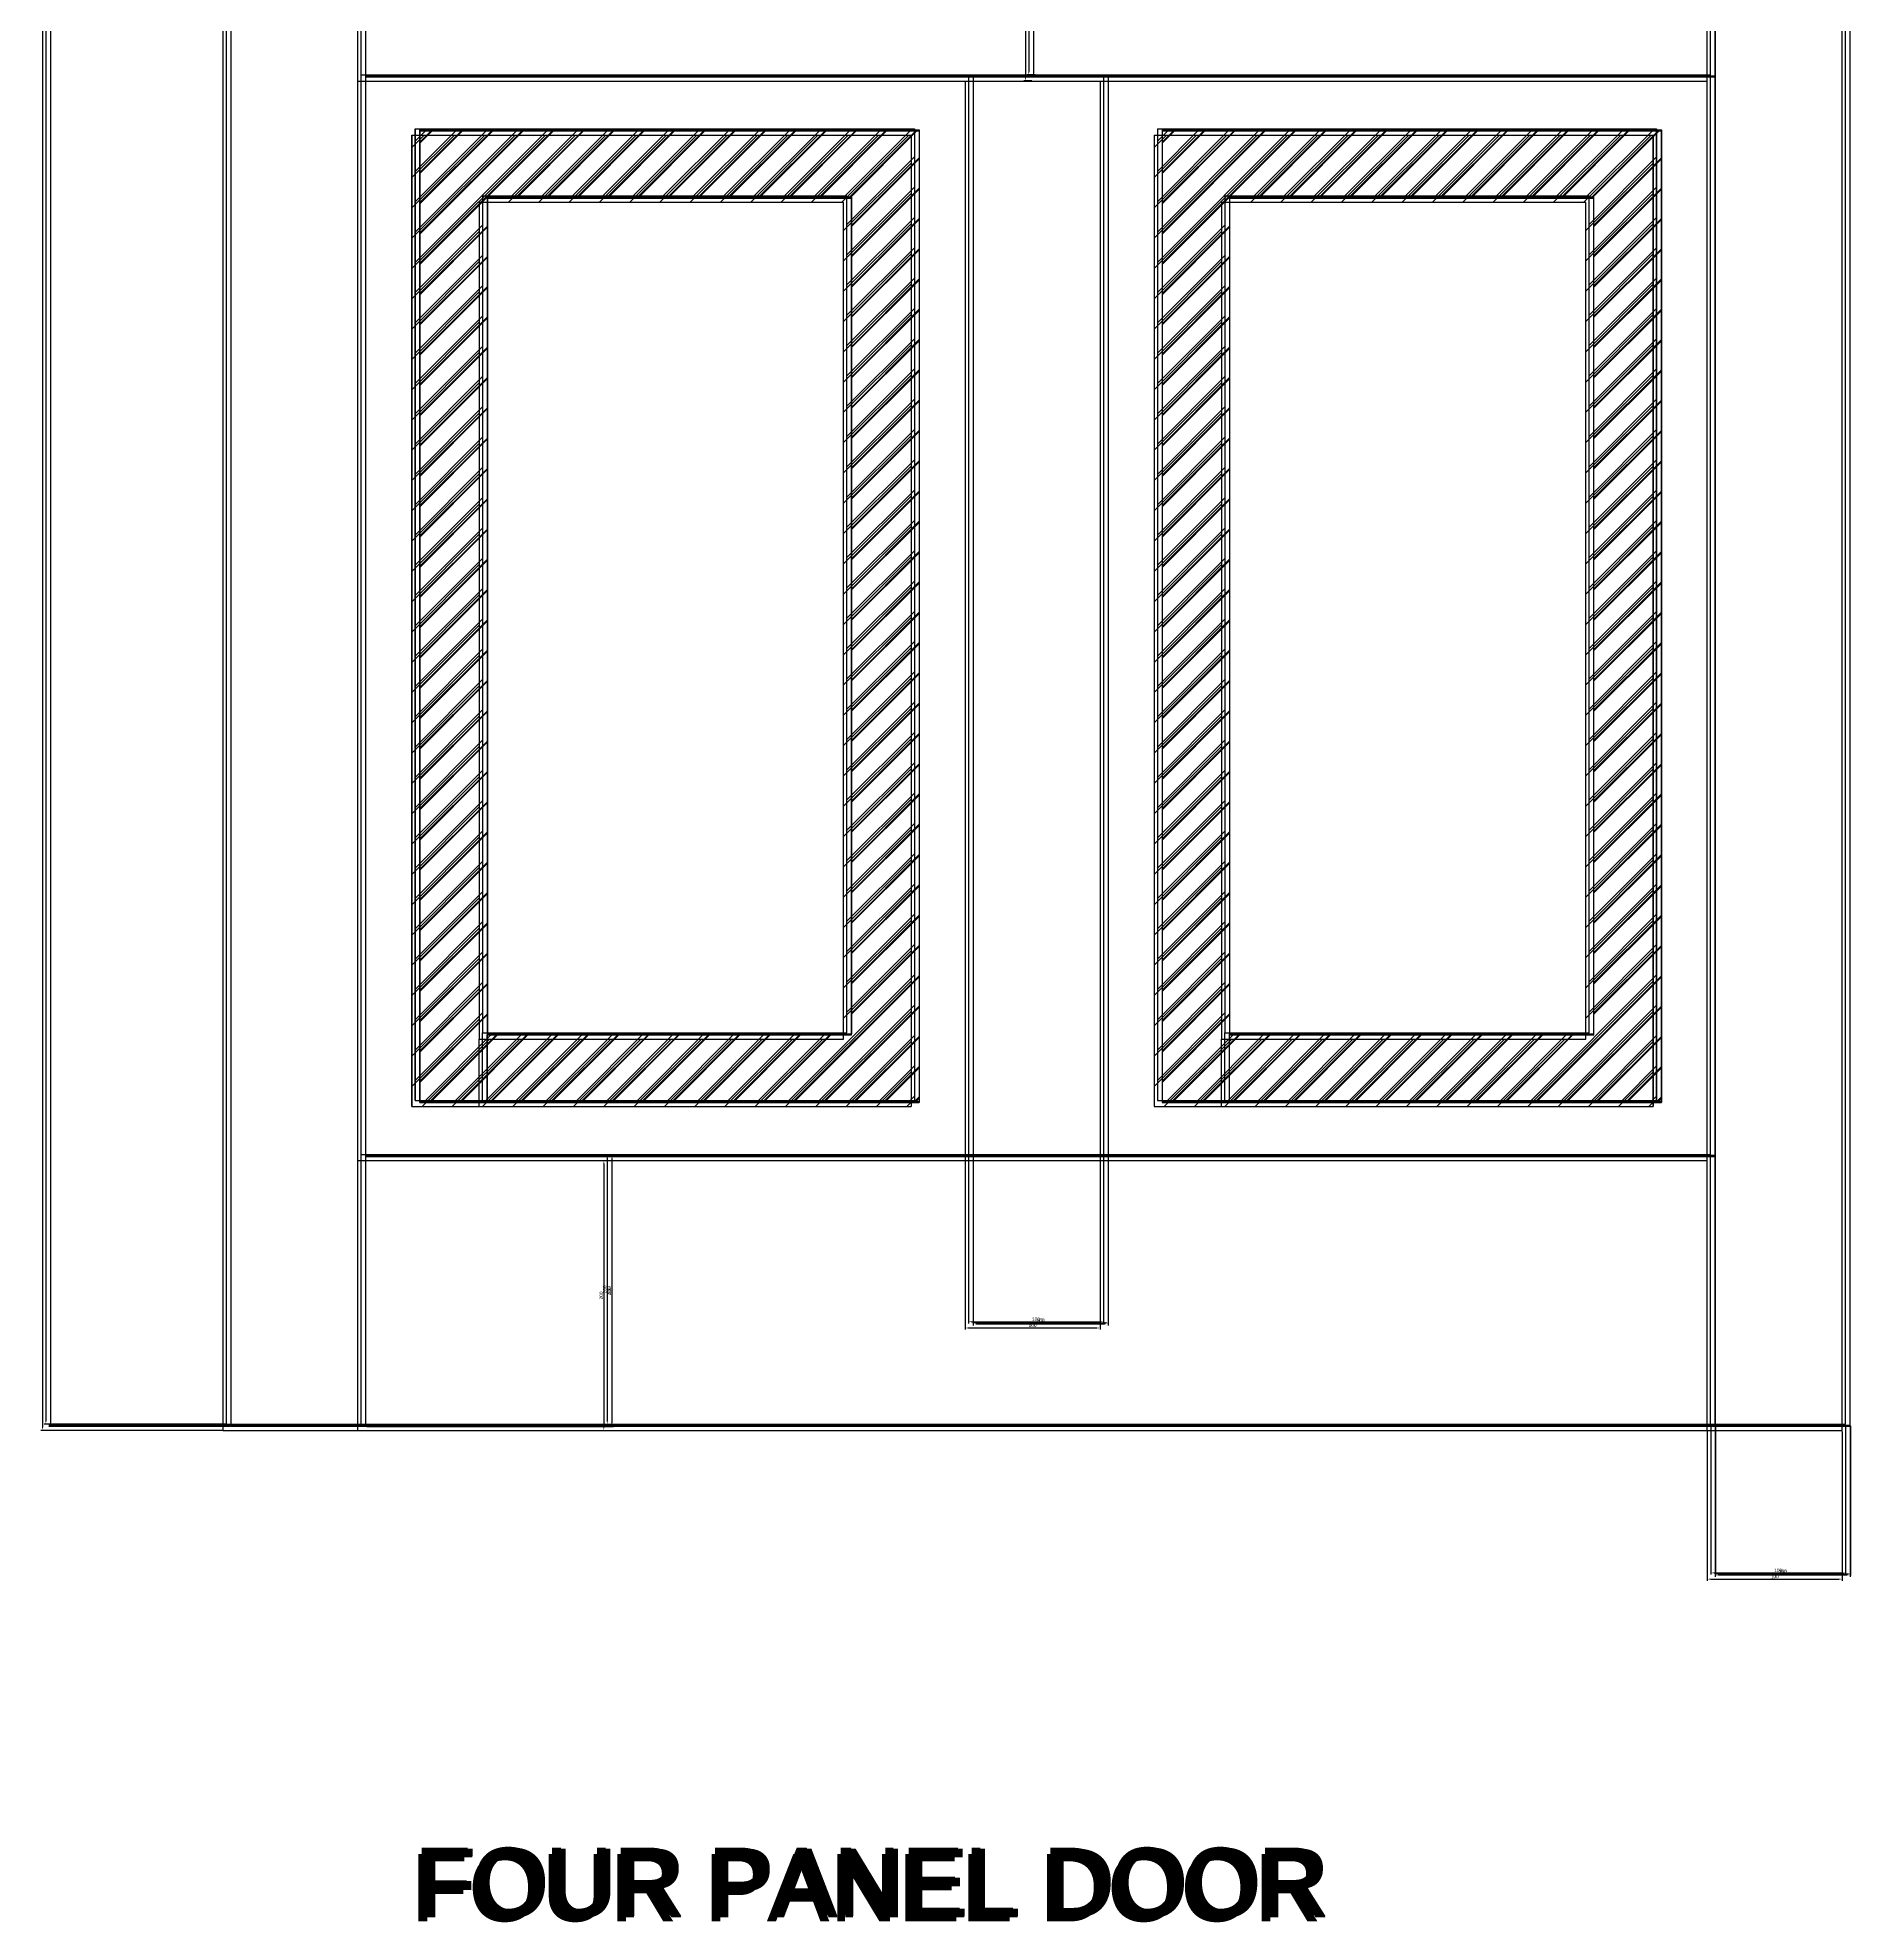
# Model space of a CAD drawing. Header units: metres. Extents: x 0 to 2377, y 0 to 2754.
# Drawn here: x 797 to 2140, y 64 to 1461 of the extents above; entities that cross this region are included whole.
import ezdxf

# ---------------------------------------------------------------- set-up
doc = ezdxf.new("R2010")
doc.units = ezdxf.units.M
doc.styles.get("Standard").update_dxf_attribs({"font": 'arial.ttf'})
doc.dimstyles.new('ISO-25', dxfattribs={"dimtxt": 2.5, "dimasz": 2.5, "dimexe": 1.25, "dimexo": 0.625, "dimtad": 1, "dimtxsty": 'Standard', "dimcen": 2.5, "dimadec": 0, "dimazin": 0, "dimtfac": 1, "dimtmove": 0, "dimatfit": 3, "dimfxl": 1, "dimarcsym": 0})

# ---------------------------------------------------------------- blocks, each defined once
blk = doc.blocks.new('*D22')
at = {"color": 0, "lineweight": -2, "transparency": 16777216}
for p, q in [((933.5, 2528.9), (799.1, 2528.9)), ((800.4, 2526.4), (800.4, 431.4)), ((933.5, 428.9), (799.1, 428.9))]:
    blk.add_line(p, q, dxfattribs=at)
at = {"color": 0, "transparency": 16777216}
for points in [[(800, 2526.4), (800.8, 2526.4), (800.4, 2528.9)], [(800, 431.4), (800.8, 431.4), (800.4, 428.9)]]:
    blk.add_solid(points, dxfattribs=at)
at = {"layer": 'Defpoints', "color": 0, "transparency": 16777216}
for p in [(934.1, 2528.9), (800.4, 428.9), (934.1, 428.9)]:
    blk.add_point(p, dxfattribs=at)
at = {"color": 0, "transparency": 16777216, "insert": (798.5, 1478.9), "char_height": 2.5, "attachment_point": 5, "rotation": 90}
blk.add_mtext('2100', dxfattribs=at)
blk = doc.blocks.new('*D23')
at = {"color": 0, "lineweight": -2, "transparency": 16777216}
for p, q in [((2034.1, 428.2), (2034.1, 317.5)), ((2134.1, 428.2), (2134.1, 317.5)), ((2036.6, 318.7), (2131.6, 318.7))]:
    blk.add_line(p, q, dxfattribs=at)
at = {"color": 0, "transparency": 16777216}
for points in [[(2036.6, 319.1), (2036.6, 318.3), (2034.1, 318.7)], [(2131.6, 319.1), (2131.6, 318.3), (2134.1, 318.7)]]:
    blk.add_solid(points, dxfattribs=at)
at = {"layer": 'Defpoints', "color": 0, "transparency": 16777216}
for p in [(2034.1, 428.9), (2134.1, 428.9), (2134.1, 318.7)]:
    blk.add_point(p, dxfattribs=at)
at = {"color": 0, "transparency": 16777216, "insert": (2084.1, 320.6), "char_height": 2.5, "attachment_point": 5}
blk.add_mtext('100', dxfattribs=at)
blk = doc.blocks.new('*D25')
at = {"color": 0, "lineweight": -2, "transparency": 16777216}
for p, q in [((1533.5, 1628.9), (1527.5, 1628.9)), ((1528.8, 1626.4), (1528.8, 1431.4)), ((1533.5, 1428.9), (1527.5, 1428.9))]:
    blk.add_line(p, q, dxfattribs=at)
at = {"color": 0, "transparency": 16777216}
for points in [[(1528.4, 1626.4), (1529.2, 1626.4), (1528.8, 1628.9)], [(1528.4, 1431.4), (1529.2, 1431.4), (1528.8, 1428.9)]]:
    blk.add_solid(points, dxfattribs=at)
at = {"layer": 'Defpoints', "color": 0, "transparency": 16777216}
for p in [(1534.1, 1628.9), (1528.8, 1428.9), (1534.1, 1428.9)]:
    blk.add_point(p, dxfattribs=at)
at = {"color": 0, "transparency": 16777216, "insert": (1526.9, 1528.9), "char_height": 2.5, "attachment_point": 5, "rotation": 90}
blk.add_mtext('200', dxfattribs=at)
blk = doc.blocks.new('*D27')
at = {"color": 0, "lineweight": -2, "transparency": 16777216}
for p, q in [((1034.7, 628.9), (1217.6, 628.9)), ((1216.4, 626.4), (1216.4, 431.4)), ((1034.7, 428.9), (1217.6, 428.9))]:
    blk.add_line(p, q, dxfattribs=at)
at = {"color": 0, "transparency": 16777216}
for points in [[(1216, 626.4), (1216.8, 626.4), (1216.4, 628.9)], [(1216, 431.4), (1216.8, 431.4), (1216.4, 428.9)]]:
    blk.add_solid(points, dxfattribs=at)
at = {"layer": 'Defpoints', "color": 0, "transparency": 16777216}
for p in [(1034.1, 628.9), (1034.1, 428.9), (1216.4, 428.9)]:
    blk.add_point(p, dxfattribs=at)
at = {"color": 0, "transparency": 16777216, "insert": (1214.5, 528.9), "char_height": 2.5, "attachment_point": 5, "rotation": 90}
blk.add_mtext('200', dxfattribs=at)
blk = doc.blocks.new('*D28')
at = {"color": 0, "lineweight": -2, "transparency": 16777216}
for p, q in [((1484.1, 628.2), (1484.1, 503.6)), ((1584.1, 628.2), (1584.1, 503.6)), ((1486.6, 504.8), (1581.6, 504.8))]:
    blk.add_line(p, q, dxfattribs=at)
at = {"color": 0, "transparency": 16777216}
for points in [[(1486.6, 505.2), (1486.6, 504.4), (1484.1, 504.8)], [(1581.6, 505.2), (1581.6, 504.4), (1584.1, 504.8)]]:
    blk.add_solid(points, dxfattribs=at)
at = {"layer": 'Defpoints', "color": 0, "transparency": 16777216}
for p in [(1484.1, 628.9), (1584.1, 628.9), (1584.1, 504.8)]:
    blk.add_point(p, dxfattribs=at)
at = {"color": 0, "transparency": 16777216, "insert": (1534.1, 506.7), "char_height": 2.5, "attachment_point": 5}
blk.add_mtext('100', dxfattribs=at)
blk = doc.blocks.new('*D33')
at = {"color": 0, "lineweight": -2, "transparency": 16777216}
for p, q in [((939.4, 2532.8), (805.1, 2532.8)), ((806.4, 2530.3), (806.4, 435.3)), ((939.4, 432.8), (805.1, 432.8))]:
    blk.add_line(p, q, dxfattribs=at)
at = {"color": 0, "transparency": 16777216}
for points in [[(806, 2530.3), (806.8, 2530.3), (806.4, 2532.8)], [(806, 435.3), (806.8, 435.3), (806.4, 432.8)]]:
    blk.add_solid(points, dxfattribs=at)
at = {"layer": 'Defpoints', "color": 0, "transparency": 16777216}
for p in [(940.1, 2532.8), (806.4, 432.8), (940.1, 432.8)]:
    blk.add_point(p, dxfattribs=at)
at = {"color": 0, "transparency": 16777216, "insert": (804.5, 1482.8), "char_height": 2.5, "attachment_point": 5, "rotation": 90}
blk.add_mtext('2100', dxfattribs=at)
blk = doc.blocks.new('*D34')
at = {"color": 0, "lineweight": -2, "transparency": 16777216}
for p, q in [((2040.1, 432.2), (2040.1, 321.4)), ((2140.1, 432.2), (2140.1, 321.4)), ((2042.6, 322.6), (2137.6, 322.6))]:
    blk.add_line(p, q, dxfattribs=at)
at = {"color": 0, "transparency": 16777216}
for points in [[(2042.6, 323.1), (2042.6, 322.2), (2040.1, 322.6)], [(2137.6, 323.1), (2137.6, 322.2), (2140.1, 322.6)]]:
    blk.add_solid(points, dxfattribs=at)
at = {"layer": 'Defpoints', "color": 0, "transparency": 16777216}
for p in [(2040.1, 432.8), (2140.1, 432.8), (2140.1, 322.6)]:
    blk.add_point(p, dxfattribs=at)
at = {"color": 0, "transparency": 16777216, "insert": (2090.1, 324.5), "char_height": 2.5, "attachment_point": 5}
blk.add_mtext('100', dxfattribs=at)
blk = doc.blocks.new('*D36')
at = {"color": 0, "lineweight": -2, "transparency": 16777216}
for p, q in [((1539.4, 1632.8), (1533.5, 1632.8)), ((1534.8, 1630.3), (1534.8, 1435.3)), ((1539.4, 1432.8), (1533.5, 1432.8))]:
    blk.add_line(p, q, dxfattribs=at)
at = {"color": 0, "transparency": 16777216}
for points in [[(1534.3, 1630.3), (1535.2, 1630.3), (1534.8, 1632.8)], [(1534.3, 1435.3), (1535.2, 1435.3), (1534.8, 1432.8)]]:
    blk.add_solid(points, dxfattribs=at)
at = {"layer": 'Defpoints', "color": 0, "transparency": 16777216}
for p in [(1540.1, 1632.8), (1534.8, 1432.8), (1540.1, 1432.8)]:
    blk.add_point(p, dxfattribs=at)
at = {"color": 0, "transparency": 16777216, "insert": (1532.9, 1532.8), "char_height": 2.5, "attachment_point": 5, "rotation": 90}
blk.add_mtext('200', dxfattribs=at)
blk = doc.blocks.new('*D38')
at = {"color": 0, "lineweight": -2, "transparency": 16777216}
for p, q in [((1040.7, 632.8), (1223.6, 632.8)), ((1222.4, 630.3), (1222.4, 435.3)), ((1040.7, 432.8), (1223.6, 432.8))]:
    blk.add_line(p, q, dxfattribs=at)
at = {"color": 0, "transparency": 16777216}
for points in [[(1222, 630.3), (1222.8, 630.3), (1222.4, 632.8)], [(1222, 435.3), (1222.8, 435.3), (1222.4, 432.8)]]:
    blk.add_solid(points, dxfattribs=at)
at = {"layer": 'Defpoints', "color": 0, "transparency": 16777216}
for p in [(1040.1, 632.8), (1040.1, 432.8), (1222.4, 432.8)]:
    blk.add_point(p, dxfattribs=at)
at = {"color": 0, "transparency": 16777216, "insert": (1220.5, 532.8), "char_height": 2.5, "attachment_point": 5, "rotation": 90}
blk.add_mtext('200', dxfattribs=at)
blk = doc.blocks.new('*D39')
at = {"color": 0, "lineweight": -2, "transparency": 16777216}
for p, q in [((1490.1, 632.2), (1490.1, 507.5)), ((1590.1, 632.2), (1590.1, 507.5)), ((1492.6, 508.7), (1587.6, 508.7))]:
    blk.add_line(p, q, dxfattribs=at)
at = {"color": 0, "transparency": 16777216}
for points in [[(1492.6, 509.2), (1492.6, 508.3), (1490.1, 508.7)], [(1587.6, 509.2), (1587.6, 508.3), (1590.1, 508.7)]]:
    blk.add_solid(points, dxfattribs=at)
at = {"layer": 'Defpoints', "color": 0, "transparency": 16777216}
for p in [(1490.1, 632.8), (1590.1, 632.8), (1590.1, 508.7)]:
    blk.add_point(p, dxfattribs=at)
at = {"color": 0, "transparency": 16777216, "insert": (1540.1, 510.6), "char_height": 2.5, "attachment_point": 5}
blk.add_mtext('100', dxfattribs=at)
blk = doc.blocks.new('*D44')
at = {"color": 0, "lineweight": -2, "transparency": 16777216}
for p, q in [((939.4, 2531.9), (805.1, 2531.9)), ((806.3, 2529.4), (806.3, 434.4)), ((939.4, 431.9), (805.1, 431.9))]:
    blk.add_line(p, q, dxfattribs=at)
at = {"color": 0, "transparency": 16777216}
for points in [[(805.9, 2529.4), (806.8, 2529.4), (806.3, 2531.9)], [(805.9, 434.4), (806.8, 434.4), (806.3, 431.9)]]:
    blk.add_solid(points, dxfattribs=at)
at = {"layer": 'Defpoints', "color": 0, "transparency": 16777216}
for p in [(940, 2531.9), (806.3, 431.9), (940, 431.9)]:
    blk.add_point(p, dxfattribs=at)
at = {"color": 0, "transparency": 16777216, "insert": (804.4, 1481.9), "char_height": 2.5, "attachment_point": 5, "rotation": 90}
blk.add_mtext('2100', dxfattribs=at)
blk = doc.blocks.new('*D45')
at = {"color": 0, "lineweight": -2, "transparency": 16777216}
for p, q in [((2040, 431.3), (2040, 320.5)), ((2140, 431.3), (2140, 320.5)), ((2042.5, 321.8), (2137.5, 321.8))]:
    blk.add_line(p, q, dxfattribs=at)
at = {"color": 0, "transparency": 16777216}
for points in [[(2042.5, 322.2), (2042.5, 321.4), (2040, 321.8)], [(2137.5, 322.2), (2137.5, 321.4), (2140, 321.8)]]:
    blk.add_solid(points, dxfattribs=at)
at = {"layer": 'Defpoints', "color": 0, "transparency": 16777216}
for p in [(2040, 431.9), (2140, 431.9), (2140, 321.8)]:
    blk.add_point(p, dxfattribs=at)
at = {"color": 0, "transparency": 16777216, "insert": (2090, 323.7), "char_height": 2.5, "attachment_point": 5}
blk.add_mtext('100', dxfattribs=at)
blk = doc.blocks.new('*D47')
at = {"color": 0, "lineweight": -2, "transparency": 16777216}
for p, q in [((1539.4, 1631.9), (1533.5, 1631.9)), ((1534.7, 1629.4), (1534.7, 1434.4)), ((1539.4, 1431.9), (1533.5, 1431.9))]:
    blk.add_line(p, q, dxfattribs=at)
at = {"color": 0, "transparency": 16777216}
for points in [[(1534.3, 1629.4), (1535.1, 1629.4), (1534.7, 1631.9)], [(1534.3, 1434.4), (1535.1, 1434.4), (1534.7, 1431.9)]]:
    blk.add_solid(points, dxfattribs=at)
at = {"layer": 'Defpoints', "color": 0, "transparency": 16777216}
for p in [(1540, 1631.9), (1534.7, 1431.9), (1540, 1431.9)]:
    blk.add_point(p, dxfattribs=at)
at = {"color": 0, "transparency": 16777216, "insert": (1532.8, 1531.9), "char_height": 2.5, "attachment_point": 5, "rotation": 90}
blk.add_mtext('200', dxfattribs=at)
blk = doc.blocks.new('*D49')
at = {"color": 0, "lineweight": -2, "transparency": 16777216}
for p, q in [((1040.7, 631.9), (1223.6, 631.9)), ((1222.3, 629.4), (1222.3, 434.4)), ((1040.7, 431.9), (1223.6, 431.9))]:
    blk.add_line(p, q, dxfattribs=at)
at = {"color": 0, "transparency": 16777216}
for points in [[(1221.9, 629.4), (1222.8, 629.4), (1222.3, 631.9)], [(1221.9, 434.4), (1222.8, 434.4), (1222.3, 431.9)]]:
    blk.add_solid(points, dxfattribs=at)
at = {"layer": 'Defpoints', "color": 0, "transparency": 16777216}
for p in [(1040, 631.9), (1040, 431.9), (1222.3, 431.9)]:
    blk.add_point(p, dxfattribs=at)
at = {"color": 0, "transparency": 16777216, "insert": (1220.4, 531.9), "char_height": 2.5, "attachment_point": 5, "rotation": 90}
blk.add_mtext('200', dxfattribs=at)
blk = doc.blocks.new('*D50')
at = {"color": 0, "lineweight": -2, "transparency": 16777216}
for p, q in [((1490, 631.3), (1490, 506.6)), ((1590, 631.3), (1590, 506.6)), ((1492.5, 507.9), (1587.5, 507.9))]:
    blk.add_line(p, q, dxfattribs=at)
at = {"color": 0, "transparency": 16777216}
for points in [[(1492.5, 508.3), (1492.5, 507.5), (1490, 507.9)], [(1587.5, 508.3), (1587.5, 507.5), (1590, 507.9)]]:
    blk.add_solid(points, dxfattribs=at)
at = {"layer": 'Defpoints', "color": 0, "transparency": 16777216}
for p in [(1490, 631.9), (1590, 631.9), (1590, 507.9)]:
    blk.add_point(p, dxfattribs=at)
at = {"color": 0, "transparency": 16777216, "insert": (1540, 509.8), "char_height": 2.5, "attachment_point": 5}
blk.add_mtext('100', dxfattribs=at)
blk = doc.blocks.new('*D52')
at = {"color": 0, "lineweight": -2, "transparency": 16777216}
for p, q in [((935.9, 2533.4), (801.6, 2533.4)), ((802.9, 2530.9), (802.9, 435.9)), ((935.9, 433.4), (801.6, 433.4))]:
    blk.add_line(p, q, dxfattribs=at)
at = {"color": 0, "transparency": 16777216}
for points in [[(802.5, 2530.9), (803.3, 2530.9), (802.9, 2533.4)], [(802.5, 435.9), (803.3, 435.9), (802.9, 433.4)]]:
    blk.add_solid(points, dxfattribs=at)
at = {"layer": 'Defpoints', "color": 0, "transparency": 16777216}
for p in [(936.6, 2533.4), (802.9, 433.4), (936.6, 433.4)]:
    blk.add_point(p, dxfattribs=at)
at = {"color": 0, "transparency": 16777216, "insert": (801, 1483.4), "char_height": 2.5, "attachment_point": 5, "rotation": 90}
blk.add_mtext('2100', dxfattribs=at)
blk = doc.blocks.new('*D53')
at = {"color": 0, "lineweight": -2, "transparency": 16777216}
for p, q in [((2036.6, 432.8), (2036.6, 322)), ((2136.6, 432.8), (2136.6, 322)), ((2039.1, 323.3), (2134.1, 323.3))]:
    blk.add_line(p, q, dxfattribs=at)
at = {"color": 0, "transparency": 16777216}
for points in [[(2039.1, 323.7), (2039.1, 322.9), (2036.6, 323.3)], [(2134.1, 323.7), (2134.1, 322.9), (2136.6, 323.3)]]:
    blk.add_solid(points, dxfattribs=at)
at = {"layer": 'Defpoints', "color": 0, "transparency": 16777216}
for p in [(2036.6, 433.4), (2136.6, 433.4), (2136.6, 323.3)]:
    blk.add_point(p, dxfattribs=at)
at = {"color": 0, "transparency": 16777216, "insert": (2086.6, 325.2), "char_height": 2.5, "attachment_point": 5}
blk.add_mtext('100', dxfattribs=at)
blk = doc.blocks.new('*D55')
at = {"color": 0, "lineweight": -2, "transparency": 16777216}
for p, q in [((1535.9, 1633.4), (1530, 1633.4)), ((1531.3, 1630.9), (1531.3, 1435.9)), ((1535.9, 1433.4), (1530, 1433.4))]:
    blk.add_line(p, q, dxfattribs=at)
at = {"color": 0, "transparency": 16777216}
for points in [[(1530.8, 1630.9), (1531.7, 1630.9), (1531.3, 1633.4)], [(1530.8, 1435.9), (1531.7, 1435.9), (1531.3, 1433.4)]]:
    blk.add_solid(points, dxfattribs=at)
at = {"layer": 'Defpoints', "color": 0, "transparency": 16777216}
for p in [(1536.6, 1633.4), (1531.3, 1433.4), (1536.6, 1433.4)]:
    blk.add_point(p, dxfattribs=at)
at = {"color": 0, "transparency": 16777216, "insert": (1529.4, 1533.4), "char_height": 2.5, "attachment_point": 5, "rotation": 90}
blk.add_mtext('200', dxfattribs=at)
blk = doc.blocks.new('*D57')
at = {"color": 0, "lineweight": -2, "transparency": 16777216}
for p, q in [((1037.2, 633.4), (1220.1, 633.4)), ((1218.9, 630.9), (1218.9, 435.9)), ((1037.2, 433.4), (1220.1, 433.4))]:
    blk.add_line(p, q, dxfattribs=at)
at = {"color": 0, "transparency": 16777216}
for points in [[(1218.5, 630.9), (1219.3, 630.9), (1218.9, 633.4)], [(1218.5, 435.9), (1219.3, 435.9), (1218.9, 433.4)]]:
    blk.add_solid(points, dxfattribs=at)
at = {"layer": 'Defpoints', "color": 0, "transparency": 16777216}
for p in [(1036.6, 633.4), (1036.6, 433.4), (1218.9, 433.4)]:
    blk.add_point(p, dxfattribs=at)
at = {"color": 0, "transparency": 16777216, "insert": (1217, 533.4), "char_height": 2.5, "attachment_point": 5, "rotation": 90}
blk.add_mtext('200', dxfattribs=at)
blk = doc.blocks.new('*D58')
at = {"color": 0, "lineweight": -2, "transparency": 16777216}
for p, q in [((1486.6, 632.8), (1486.6, 508.1)), ((1586.6, 632.8), (1586.6, 508.1)), ((1489.1, 509.4), (1584.1, 509.4))]:
    blk.add_line(p, q, dxfattribs=at)
at = {"color": 0, "transparency": 16777216}
for points in [[(1489.1, 509.8), (1489.1, 509), (1486.6, 509.4)], [(1584.1, 509.8), (1584.1, 509), (1586.6, 509.4)]]:
    blk.add_solid(points, dxfattribs=at)
at = {"layer": 'Defpoints', "color": 0, "transparency": 16777216}
for p in [(1486.6, 633.4), (1586.6, 633.4), (1586.6, 509.4)]:
    blk.add_point(p, dxfattribs=at)
at = {"color": 0, "transparency": 16777216, "insert": (1536.6, 511.3), "char_height": 2.5, "attachment_point": 5}
blk.add_mtext('100', dxfattribs=at)

msp = doc.modelspace()

# ---------------------------------------------------------------- hatches: boundary and pattern name
h = msp.add_hatch()
h.set_pattern_fill('ANSI31', color=256, scale=5)
h.set_pattern_definition([(45, (-101.341, -648.839), (-11.22532, 11.22532), [])])
h.paths.add_polyline_path([(1444.088, 1388.856), (1074.088, 1388.856), (1074.088, 668.856), (1124.088, 668.856), (1124.088, 718.856), (1124.088, 1338.856), (1394.088, 1338.856), (1394.088, 718.856), (1124.088, 718.856), (1124.088, 668.856), (1444.088, 668.856)])
h = msp.add_hatch()
h.set_pattern_fill('ANSI31', color=256, scale=5)
h.set_pattern_definition([(45, (-98.863, -644.266), (-11.22532, 11.22532), [])])
h.paths.add_polyline_path([(1446.566, 1393.428), (1076.566, 1393.428), (1076.566, 673.428), (1126.566, 673.428), (1126.566, 723.428), (1126.566, 1343.428), (1396.566, 1343.428), (1396.566, 723.428), (1126.566, 723.428), (1126.566, 673.428), (1446.566, 673.428)])
h = msp.add_hatch()
h.set_pattern_fill('ANSI31', color=256, scale=5)
h.set_pattern_definition([(45, (-95.393, -645.779), (-11.22532, 11.22532), [])])
h.paths.add_polyline_path([(1450.036, 1391.915), (1080.036, 1391.915), (1080.036, 671.915), (1130.036, 671.915), (1130.036, 721.915), (1130.036, 1341.915), (1400.036, 1341.915), (1400.036, 721.915), (1130.036, 721.915), (1130.036, 671.915), (1450.036, 671.915)])
h = msp.add_hatch()
h.set_pattern_fill('ANSI31', color=256, scale=5)
h.set_pattern_definition([(45, (-95.36, -644.914), (-11.22532, 11.22532), [])])
h.paths.add_polyline_path([(1450.068, 1392.781), (1080.068, 1392.781), (1080.068, 672.781), (1130.068, 672.781), (1130.068, 722.781), (1130.068, 1342.781), (1400.068, 1342.781), (1400.068, 722.781), (1130.068, 722.781), (1130.068, 672.781), (1450.068, 672.781)])
h = msp.add_hatch()
h.set_pattern_fill('ANSI31', color=256, scale=5)
h.set_pattern_definition([(45, (448.659, -648.839), (-11.22532, 11.22532), [])])
h.paths.add_polyline_path([(1994.088, 1388.856), (1624.088, 1388.856), (1624.088, 668.856), (1674.088, 668.856), (1674.088, 718.856), (1674.088, 1338.856), (1944.088, 1338.856), (1944.088, 718.856), (1674.088, 718.856), (1674.088, 668.856), (1994.088, 668.856)])
h = msp.add_hatch()
h.set_pattern_fill('ANSI31', color=256, scale=5)
h.set_pattern_definition([(45, (451.137, -644.266), (-11.22532, 11.22532), [])])
h.paths.add_polyline_path([(1996.566, 1393.428), (1626.566, 1393.428), (1626.566, 673.428), (1676.566, 673.428), (1676.566, 723.428), (1676.566, 1343.428), (1946.566, 1343.428), (1946.566, 723.428), (1676.566, 723.428), (1676.566, 673.428), (1996.566, 673.428)])
h = msp.add_hatch()
h.set_pattern_fill('ANSI31', color=256, scale=5)
h.set_pattern_definition([(45, (454.607, -645.779), (-11.22532, 11.22532), [])])
h.paths.add_polyline_path([(2000.036, 1391.915), (1630.036, 1391.915), (1630.036, 671.915), (1680.036, 671.915), (1680.036, 721.915), (1680.036, 1341.915), (1950.036, 1341.915), (1950.036, 721.915), (1680.036, 721.915), (1680.036, 671.915), (2000.036, 671.915)])
h = msp.add_hatch()
h.set_pattern_fill('ANSI31', color=256, scale=5)
h.set_pattern_definition([(45, (454.64, -644.914), (-11.22532, 11.22532), [])])
h.paths.add_polyline_path([(2000.068, 1392.781), (1630.068, 1392.781), (1630.068, 672.781), (1680.068, 672.781), (1680.068, 722.781), (1680.068, 1342.781), (1950.068, 1342.781), (1950.068, 722.781), (1680.068, 722.781), (1680.068, 672.781), (2000.068, 672.781)])

# ---------------------------------------------------------------- linework, layer by layer
for p, q in [((934.088, 2528.856), (934.088, 428.856)), ((936.566, 2533.428), (936.566, 433.428)), ((940.036, 2531.915), (940.036, 431.915)), ((940.068, 2532.781), (940.068, 432.781)), ((2034.088, 428.856), (2034.088, 2528.856)), ((2036.566, 433.428), (2036.566, 2533.428)), ((2040.036, 431.915), (2040.036, 2531.915)), ((2040.068, 432.781), (2040.068, 2532.781)), ((2134.088, 428.856), (2134.088, 2528.856)), ((2136.566, 433.428), (2136.566, 2533.428)), ((2140.036, 431.915), (2140.036, 2531.915)), ((2140.068, 432.781), (2140.068, 2532.781)), ((1036.566, 433.428), (1036.566, 2433.428)), ((1040.036, 431.915), (1040.036, 2431.915)), ((1040.068, 432.781), (1040.068, 2432.781)), ((1034.088, 428.856), (1034.088, 2428.856)), ((1034.088, 1428.856), (2034.088, 1428.856)), ((1036.566, 1433.428), (2036.566, 1433.428)), ((1040.036, 1431.915), (2040.036, 1431.915)), ((1040.068, 1432.781), (2040.068, 1432.781)), ((1484.088, 1428.856), (1484.088, 628.856)), ((1486.566, 1433.428), (1486.566, 633.428)), ((1490.036, 1431.915), (1490.036, 631.915)), ((1490.068, 1432.781), (1490.068, 632.781)), ((1584.088, 1428.856), (1584.088, 628.856)), ((1586.566, 1433.428), (1586.566, 633.428)), ((1590.036, 1431.915), (1590.036, 631.915)), ((1590.068, 1432.781), (1590.068, 632.781)), ((1074.088, 668.856), (1074.088, 1388.856)), ((1074.088, 1388.856), (1074.088, 668.856)), ((1074.088, 1388.856), (1444.088, 1388.856)), ((1076.566, 673.428), (1076.566, 1393.428)), ((1076.566, 1393.428), (1076.566, 673.428)), ((1076.566, 1393.428), (1446.566, 1393.428)), ((1080.036, 671.915), (1080.036, 1391.915)), ((1080.036, 1391.915), (1080.036, 671.915)), ((1080.036, 1391.915), (1450.036, 1391.915)), ((1080.068, 672.781), (1080.068, 1392.781)), ((1080.068, 1392.781), (1080.068, 672.781)), ((1080.068, 1392.781), (1450.068, 1392.781)), ((1444.088, 1388.856), (1444.088, 668.856)), ((1446.566, 1393.428), (1446.566, 673.428)), ((1450.036, 1391.915), (1450.036, 671.915)), ((1450.068, 1392.781), (1450.068, 672.781)), ((1624.088, 1388.856), (1624.088, 668.856)), ((1624.088, 1388.856), (1994.088, 1388.856)), ((1626.566, 1393.428), (1626.566, 673.428)), ((1626.566, 1393.428), (1996.566, 1393.428)), ((1630.036, 1391.915), (1630.036, 671.915)), ((1630.036, 1391.915), (2000.036, 1391.915)), ((1630.068, 1392.781), (1630.068, 672.781)), ((1630.068, 1392.781), (2000.068, 1392.781)), ((1994.088, 668.856), (1994.088, 1388.856)), ((1994.088, 1388.856), (1994.088, 668.856)), ((1996.566, 673.428), (1996.566, 1393.428)), ((1996.566, 1393.428), (1996.566, 673.428)), ((2000.036, 671.915), (2000.036, 1391.915)), ((2000.036, 1391.915), (2000.036, 671.915)), ((2000.068, 672.781), (2000.068, 1392.781)), ((2000.068, 1392.781), (2000.068, 672.781)), ((1396.566, 1343.428), (1126.566, 1343.428)), ((1126.566, 1343.428), (1126.566, 723.428)), ((1400.036, 1341.915), (1130.036, 1341.915)), ((1130.036, 1341.915), (1130.036, 721.915)), ((1400.068, 1342.781), (1130.068, 1342.781)), ((1130.068, 1342.781), (1130.068, 722.781)), ((1396.566, 723.428), (1396.566, 1343.428)), ((1400.036, 721.915), (1400.036, 1341.915)), ((1400.068, 722.781), (1400.068, 1342.781)), ((1946.566, 1343.428), (1676.566, 1343.428)), ((1676.566, 1343.428), (1676.566, 723.428)), ((1950.036, 1341.915), (1680.036, 1341.915)), ((1680.036, 1341.915), (1680.036, 721.915)), ((1950.068, 1342.781), (1680.068, 1342.781)), ((1680.068, 1342.781), (1680.068, 722.781)), ((1946.566, 723.428), (1946.566, 1343.428)), ((1950.036, 721.915), (1950.036, 1341.915)), ((1950.068, 722.781), (1950.068, 1342.781)), ((1394.088, 1338.856), (1124.088, 1338.856)), ((1124.088, 1338.856), (1124.088, 718.856)), ((1394.088, 718.856), (1394.088, 1338.856)), ((1944.088, 1338.856), (1674.088, 1338.856)), ((1674.088, 1338.856), (1674.088, 718.856)), ((1944.088, 718.856), (1944.088, 1338.856)), ((1124.088, 668.856), (1124.088, 718.856)), ((1124.088, 718.856), (1394.088, 718.856)), ((1126.566, 673.428), (1126.566, 723.428)), ((1126.566, 723.428), (1396.566, 723.428)), ((1130.036, 671.915), (1130.036, 721.915)), ((1130.036, 721.915), (1400.036, 721.915)), ((1130.068, 672.781), (1130.068, 722.781)), ((1130.068, 722.781), (1400.068, 722.781)), ((1674.088, 668.856), (1674.088, 718.856)), ((1674.088, 718.856), (1944.088, 718.856)), ((1676.566, 673.428), (1676.566, 723.428)), ((1676.566, 723.428), (1946.566, 723.428)), ((1680.036, 671.915), (1680.036, 721.915)), ((1680.036, 721.915), (1950.036, 721.915)), ((1680.068, 672.781), (1680.068, 722.781)), ((1680.068, 722.781), (1950.068, 722.781)), ((1076.566, 673.428), (1446.566, 673.428)), ((1076.566, 673.428), (1446.566, 673.428)), ((1076.566, 673.428), (1126.566, 673.428)), ((1080.036, 671.915), (1450.036, 671.915)), ((1080.036, 671.915), (1450.036, 671.915)), ((1080.036, 671.915), (1130.036, 671.915)), ((1080.068, 672.781), (1450.068, 672.781)), ((1080.068, 672.781), (1450.068, 672.781)), ((1080.068, 672.781), (1130.068, 672.781)), ((1626.566, 673.428), (1996.566, 673.428)), ((1626.566, 673.428), (1996.566, 673.428)), ((1626.566, 673.428), (1676.566, 673.428)), ((1630.036, 671.915), (2000.036, 671.915)), ((1630.036, 671.915), (2000.036, 671.915)), ((1630.036, 671.915), (1680.036, 671.915)), ((1630.068, 672.781), (2000.068, 672.781)), ((1630.068, 672.781), (2000.068, 672.781)), ((1630.068, 672.781), (1680.068, 672.781)), ((1074.088, 668.856), (1444.088, 668.856)), ((1074.088, 668.856), (1444.088, 668.856)), ((1074.088, 668.856), (1124.088, 668.856)), ((1624.088, 668.856), (1994.088, 668.856)), ((1624.088, 668.856), (1994.088, 668.856)), ((1624.088, 668.856), (1674.088, 668.856)), ((1034.088, 628.856), (2034.088, 628.856)), ((1036.566, 633.428), (2036.566, 633.428)), ((1040.036, 631.915), (2040.036, 631.915)), ((1040.068, 632.781), (2040.068, 632.781)), ((936.566, 433.428), (2136.566, 433.428)), ((936.566, 433.428), (1036.566, 433.428)), ((934.088, 428.856), (2134.088, 428.856)), ((934.088, 428.856), (1034.088, 428.856)), ((940.036, 431.915), (2140.036, 431.915)), ((940.036, 431.915), (1040.036, 431.915)), ((940.068, 432.781), (2140.068, 432.781)), ((940.068, 432.781), (1040.068, 432.781))]:
    msp.add_line(p, q)

# ---------------------------------------------------------------- texts
at = {"char_height": 50, "attachment_point": 1}
for insert in [(1073.237, 115.081), (1075.715, 119.654), (1079.185, 118.141), (1079.217, 119.006)]:
    msp.add_mtext_dynamic_manual_height_columns('FOUR PANEL DOOR', width=944.72859, gutter_width=12.5, heights=[0], dxfattribs=dict(at, insert=insert))

# ---------------------------------------------------------------- dimensions: what is measured, and where the dimension line sits
for base, p1, p2, picture, middle in [((800.392, 428.856), (934.088, 2528.856), (934.088, 428.856), '*D22', (798.491, 1478.856)), ((802.87, 433.428), (936.566, 2533.428), (936.566, 433.428), '*D52', (800.969, 1483.428)), ((806.341, 431.915), (940.036, 2531.915), (940.036, 431.915), '*D44', (804.439, 1481.915)), ((806.373, 432.781), (940.068, 2532.781), (940.068, 432.781), '*D33', (804.471, 1482.781)), ((1528.782, 1428.856), (1534.088, 1628.856), (1534.088, 1428.856), '*D25', (1526.881, 1528.856)), ((1531.26, 1433.428), (1536.566, 1633.428), (1536.566, 1433.428), '*D55', (1529.358, 1533.428)), ((1534.73, 1431.915), (1540.036, 1631.915), (1540.036, 1431.915), '*D47', (1532.829, 1531.915)), ((1534.762, 1432.781), (1540.068, 1632.781), (1540.068, 1432.781), '*D36', (1532.861, 1532.781)), ((1216.396, 428.856), (1034.088, 628.856), (1034.088, 428.856), '*D27', (1214.494, 528.856)), ((1218.874, 433.428), (1036.566, 633.428), (1036.566, 433.428), '*D57', (1216.972, 533.428)), ((1222.344, 431.915), (1040.036, 631.915), (1040.036, 431.915), '*D49', (1220.442, 531.915)), ((1222.376, 432.781), (1040.068, 632.781), (1040.068, 432.781), '*D38', (1220.475, 532.781))]:
    dim = msp.add_linear_dim(base=base, p1=p1, p2=p2, angle=90, dimstyle='ISO-25')
    dim.commit()
    dim.dimension.update_dxf_attribs({"geometry": picture, "text_midpoint": middle})
for base, p1, p2, picture, middle in [((1584.088, 504.816), (1484.088, 628.856), (1584.088, 628.856), '*D28', (1534.088, 506.717)), ((1586.566, 509.388), (1486.566, 633.428), (1586.566, 633.428), '*D58', (1536.566, 511.289)), ((1590.036, 507.875), (1490.036, 631.915), (1590.036, 631.915), '*D50', (1540.036, 509.776)), ((1590.068, 508.74), (1490.068, 632.781), (1590.068, 632.781), '*D39', (1540.068, 510.642)), ((2136.566, 323.287), (2036.566, 433.428), (2136.566, 433.428), '*D53', (2086.566, 325.189)), ((2134.088, 318.715), (2034.088, 428.856), (2134.088, 428.856), '*D23', (2084.088, 320.617)), ((2140.036, 321.775), (2040.036, 431.915), (2140.036, 431.915), '*D45', (2090.036, 323.676)), ((2140.068, 322.64), (2040.068, 432.781), (2140.068, 432.781), '*D34', (2090.068, 324.542))]:
    dim = msp.add_linear_dim(base=base, p1=p1, p2=p2, dimstyle='ISO-25')
    dim.commit()
    dim.dimension.update_dxf_attribs({"geometry": picture, "text_midpoint": middle})

doc.saveas('drawing.dxf')
